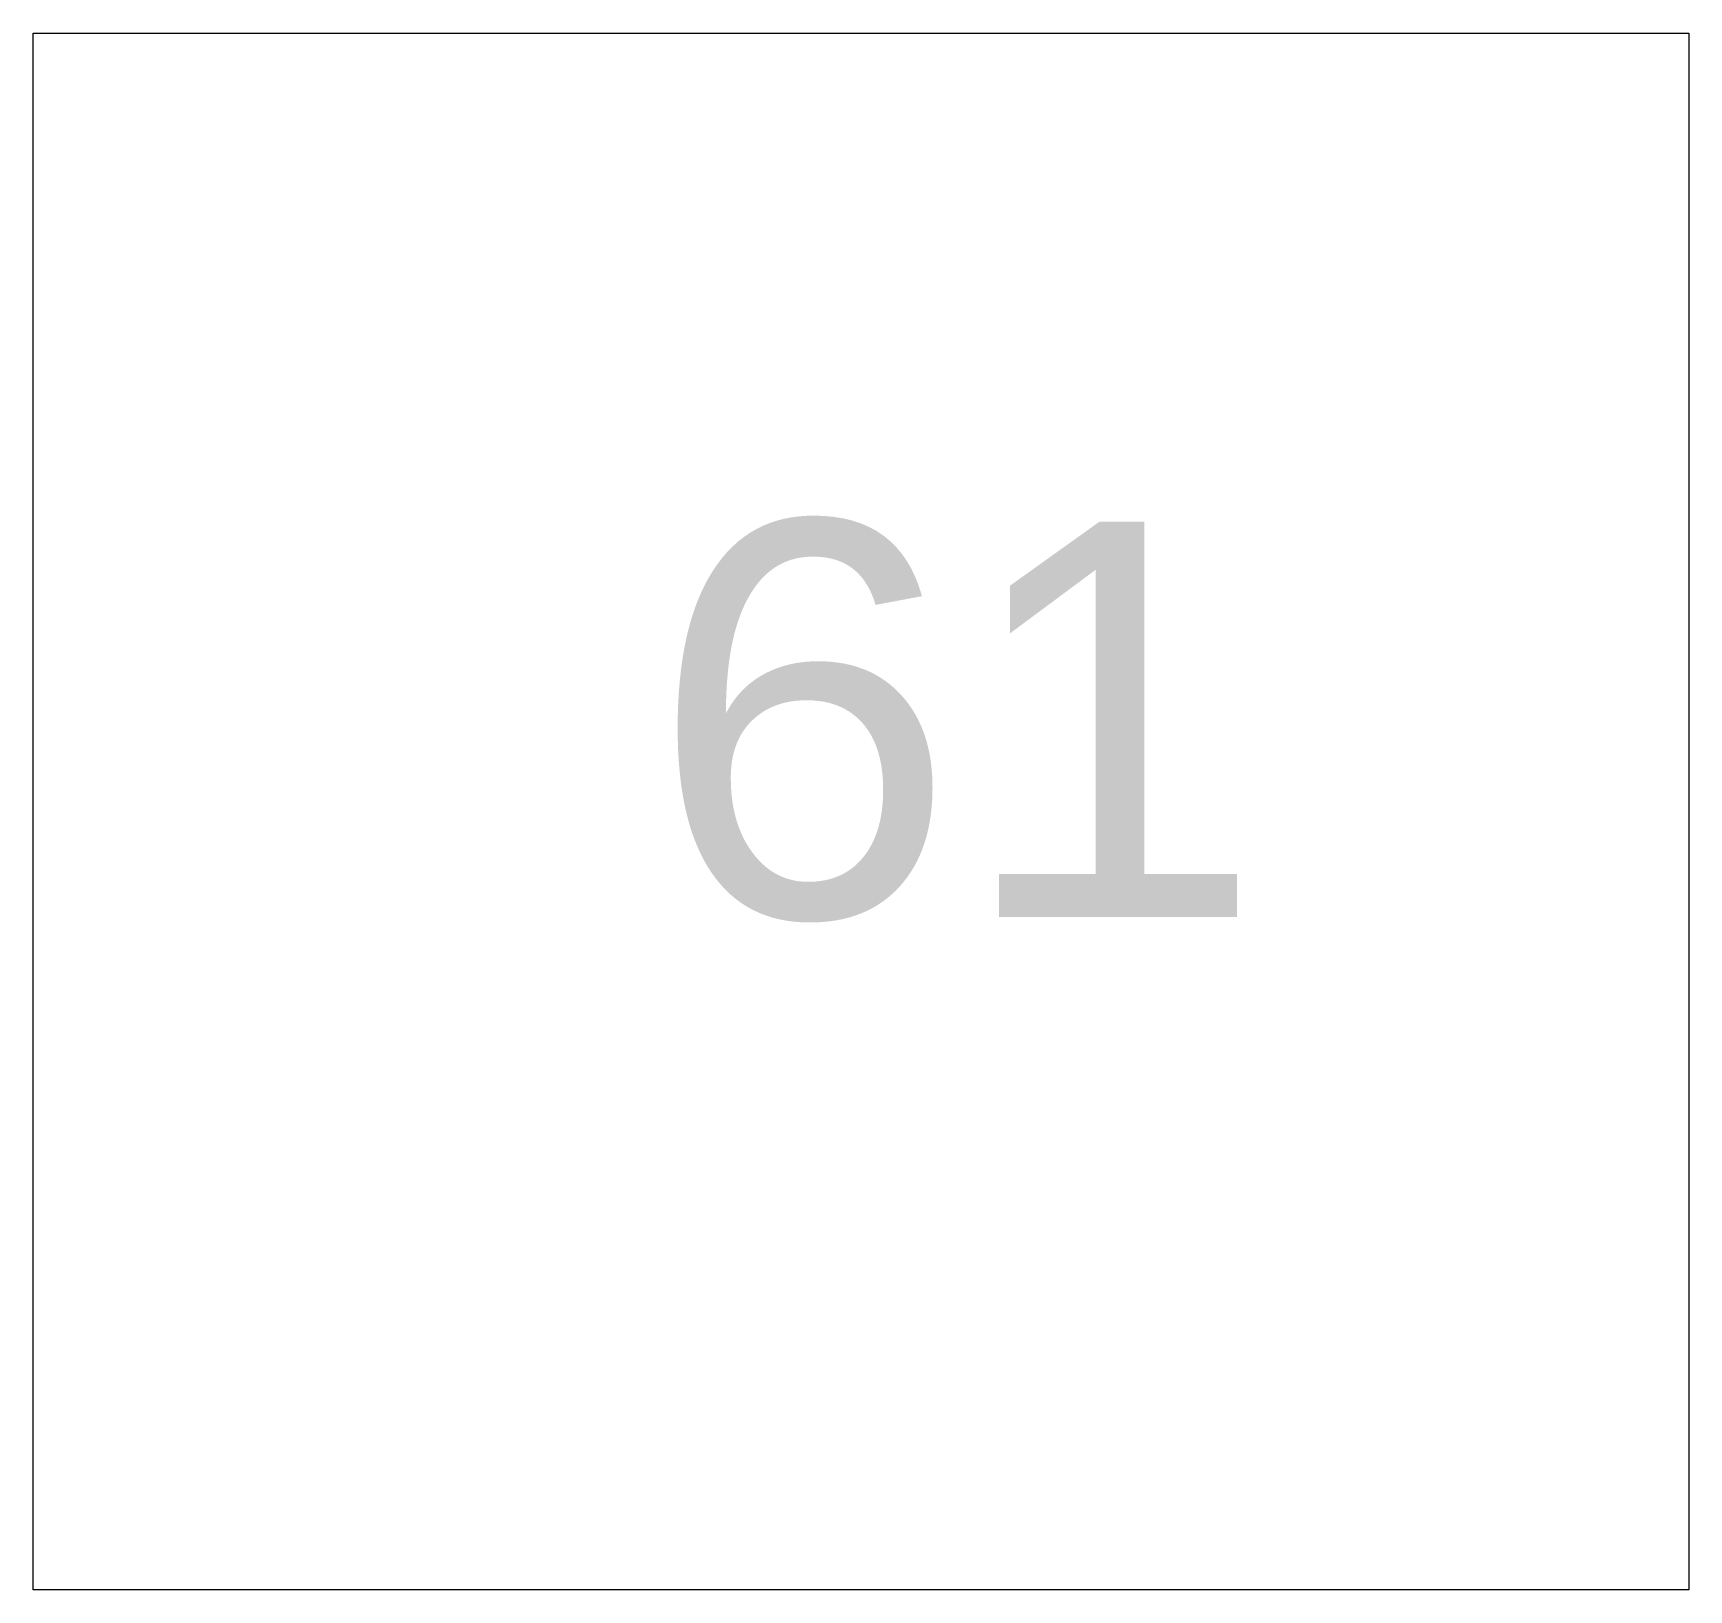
# Model space of a CAD drawing. Header units: inches. Extents: x 196.34 to 204.71, y 139.89 to 147.77.
import ezdxf

# ---------------------------------------------------------------- set-up
doc = ezdxf.new("R2010")
doc.units = ezdxf.units.IN
doc.header["$MEASUREMENT"] = 0
doc.layers.add('A201-Ceiling-Dimensions', color=3, linetype='Continuous', lineweight=9)
doc.styles.get("Standard").update_dxf_attribs({"font": 'Arial.ttf'})

msp = doc.modelspace()

# ---------------------------------------------------------------- linework, layer by layer
at = {"layer": 'A201-Ceiling-Dimensions', "lineweight": 5}
for p, q in [((196.3363, 147.7688), (204.7113, 147.7688)), ((196.3363, 139.8938), (196.3363, 147.7688)), ((204.7113, 147.7688), (204.7113, 139.8938)), ((204.7113, 139.8938), (196.3363, 139.8938))]:
    msp.add_line(p, q, dxfattribs=at)

# ---------------------------------------------------------------- texts
at = {"layer": 'A201-Ceiling-Dimensions', "lineweight": 5, "insert": (199.4546, 145.2982), "char_height": 2, "attachment_point": 1}
msp.add_mtext_dynamic_manual_height_columns('61', width=2.287285, gutter_width=10, heights=[0], dxfattribs=at)

doc.saveas('drawing.dxf')
